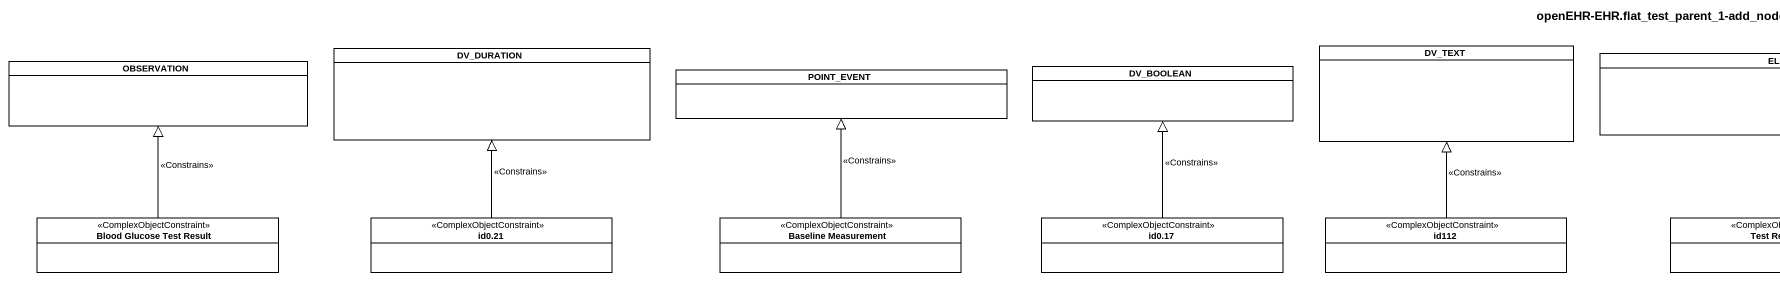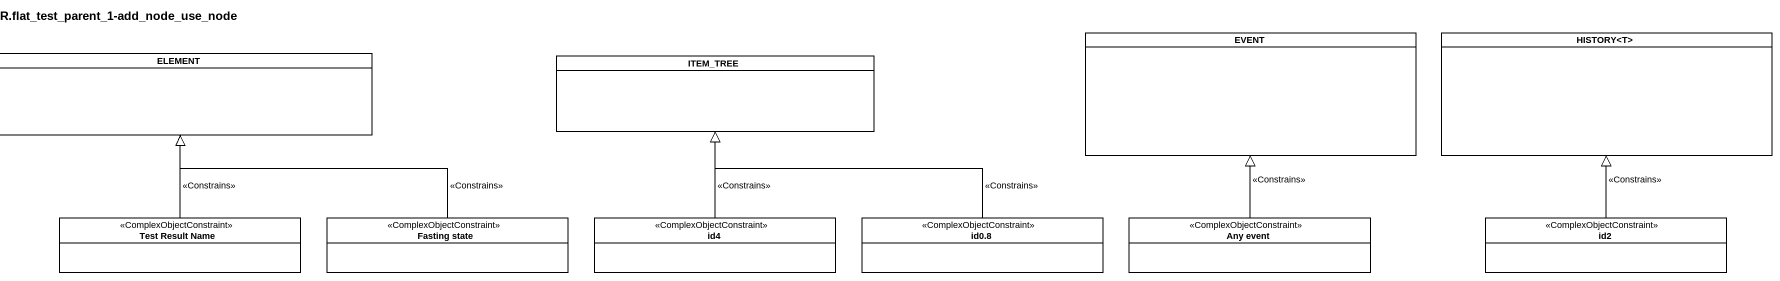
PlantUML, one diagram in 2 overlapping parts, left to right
@startuml
title openEHR-EHR.flat_test_parent_1-add_node_use_node
hide circle
hide empty members
class EVENT
class "HISTORY<T>" as HISTORY_T
class OBSERVATION
class DV_DURATION
class POINT_EVENT
class DV_BOOLEAN
class DV_TEXT
class ELEMENT
class ITEM_TREE
class "Blood Glucose Test Result" as Blood_Glucose_Test_Result <<ComplexObjectConstraint>>
class "id0.21" as id0_21 <<ComplexObjectConstraint>>
class "Baseline Measurement" as Baseline_Measurement <<ComplexObjectConstraint>>
class "id0.17" as id0_17 <<ComplexObjectConstraint>>
class id112 <<ComplexObjectConstraint>>
class "Test Result Name" as Test_Result_Name <<ComplexObjectConstraint>>
class "Fasting state" as Fasting_state <<ComplexObjectConstraint>>
class id4 <<ComplexObjectConstraint>>
class "id0.8" as id0_8 <<ComplexObjectConstraint>>
class "Any event" as Any_event <<ComplexObjectConstraint>>
class id2 <<ComplexObjectConstraint>>
Blood_Glucose_Test_Result -up-|> OBSERVATION : <<Constrains>>
id0_21 -up-|> DV_DURATION : <<Constrains>>
Baseline_Measurement -up-|> POINT_EVENT : <<Constrains>>
id0_17 -up-|> DV_BOOLEAN : <<Constrains>>
id112 -up-|> DV_TEXT : <<Constrains>>
Test_Result_Name -up-|> ELEMENT : <<Constrains>>
Fasting_state -left-|> ELEMENT : <<Constrains>>
id4 -up-|> ITEM_TREE : <<Constrains>>
id0_8 -left-|> ITEM_TREE : <<Constrains>>
Any_event -up-|> EVENT : <<Constrains>>
id2 -up-|> HISTORY_T : <<Constrains>>
@enduml
